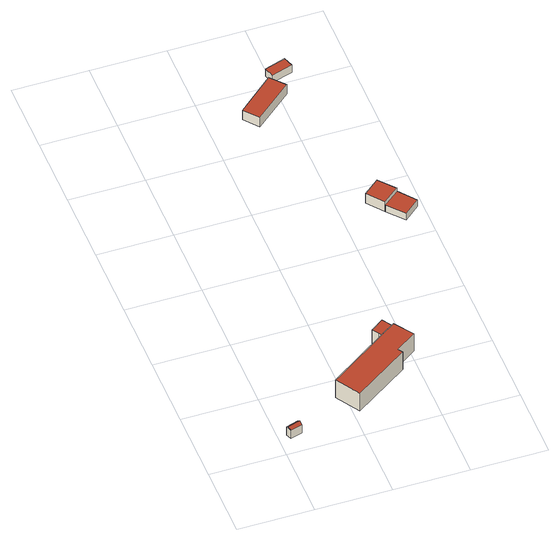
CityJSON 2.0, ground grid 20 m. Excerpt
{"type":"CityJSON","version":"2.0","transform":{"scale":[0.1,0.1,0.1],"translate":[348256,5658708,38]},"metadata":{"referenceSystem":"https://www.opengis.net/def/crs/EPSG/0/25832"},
"CityObjects":{
"building1":{"type":"Building","attributes":{"Geometrietyp2DReferenz":"3000","Gemeindeschluessel":"05315000","function":"31001_2073","roofType":"3100","measuredHeight":3.44},"address":[{"country":"Germany","locality":"Köln","thoroughfareNumber":"4","thoroughfareName":"Hackenbroicher Str."}],"geometry":[{"type":"Solid","lod":"2","boundaries":[[[[0,1,2,3]],[[4,5,1,0]],[[6,7,5,4]],[[3,2,7,6]],[[0,8,4]],[[6,9,3]],[[3,9,8,0]],[[4,8,9,6]],[[1,5,7,2]]]],"semantics":{"surfaces":[{"type":"WallSurface"},{"type":"RoofSurface"},{"type":"GroundSurface"}],"values":[[0,0,0,0,0,0,1,1,2]]}}]},
"building2":{"type":"Building","attributes":{"Geometrietyp2DReferenz":"3000","Gemeindeschluessel":"05315000","function":"31001_2610","roofType":"1000","measuredHeight":5.92,"storeysAboveGround":1},"address":[{"country":"Germany","locality":"Köln","thoroughfareNumber":"4","thoroughfareName":"Hackenbroicher Str."}],"geometry":[{"type":"Solid","lod":"2","boundaries":[[[[10,11,12,13]],[[14,15,11,10]],[[16,17,15,14]],[[18,19,17,16]],[[20,21,19,18]],[[22,23,21,20]],[[13,12,23,22]],[[20,18,16,14,10,13,22]],[[11,15,17,19,21,23,12]]]],"semantics":{"surfaces":[{"type":"WallSurface"},{"type":"RoofSurface"},{"type":"GroundSurface"}],"values":[[0,0,0,0,0,0,0,1,2]]}}]},
"building3":{"type":"Building","attributes":{"Geometrietyp2DReferenz":"3000","Gemeindeschluessel":"05315000","function":"31001_2000","roofType":"1000","measuredHeight":8.69},"address":[{"country":"Germany","locality":"Köln","thoroughfareNumber":"4","thoroughfareName":"Hackenbroicher Str."}],"geometry":[{"type":"Solid","lod":"2","boundaries":[[[[24,25,26,27]],[[28,29,25,24]],[[30,31,29,28]],[[32,33,31,30]],[[34,35,33,32]],[[27,26,35,34]],[[32,30,28,24,27,34]],[[25,29,31,33,35,26]]]],"semantics":{"surfaces":[{"type":"WallSurface"},{"type":"RoofSurface"},{"type":"GroundSurface"}],"values":[[0,0,0,0,0,0,1,2]]}}]},
"building4":{"type":"Building","attributes":{"Geometrietyp2DReferenz":"3000","Gemeindeschluessel":"05315000","function":"31001_2520","roofType":"1000","measuredHeight":3.17},"address":[{"country":"Germany","locality":"Köln","thoroughfareNumber":"1","thoroughfareName":"Hackenbroicher Str."}],"geometry":[{"type":"Solid","lod":"2","boundaries":[[[[36,37,38,39]],[[40,41,37,36]],[[42,43,41,40]],[[39,38,43,42]],[[40,36,39,42]],[[37,41,43,38]]]],"semantics":{"surfaces":[{"type":"WallSurface"},{"type":"RoofSurface"},{"type":"GroundSurface"}],"values":[[0,0,0,0,1,2]]}}]},
"building5":{"type":"Building","attributes":{"Geometrietyp2DReferenz":"3000","Gemeindeschluessel":"05315000","function":"51009_1611","roofType":"1000","measuredHeight":3.21},"geometry":[{"type":"Solid","lod":"2","boundaries":[[[[44,45,46,47]],[[48,49,45,44]],[[50,51,49,48]],[[47,46,51,50]],[[48,44,47,50]],[[45,49,51,46]]]],"semantics":{"surfaces":[{"type":"WallSurface"},{"type":"RoofSurface"},{"type":"GroundSurface"}],"values":[[0,0,0,0,1,2]]}}]},
"building6":{"type":"Building","attributes":{"Geometrietyp2DReferenz":"3000","Gemeindeschluessel":"05315000","function":"31001_2463","roofType":"1000","measuredHeight":2.22,"storeysAboveGround":1},"address":[{"country":"Germany","locality":"Köln","thoroughfareNumber":"2","thoroughfareName":"Hackenbroicher Str."}],"geometry":[{"type":"Solid","lod":"2","boundaries":[[[[52,53,45,54]],[[55,56,53,52]],[[57,58,56,55]],[[59,49,58,57]],[[54,45,49,59]],[[57,55,52,54,59]],[[53,56,58,49,45]]]],"semantics":{"surfaces":[{"type":"WallSurface"},{"type":"RoofSurface"},{"type":"GroundSurface"}],"values":[[0,0,0,0,0,1,2]]}}]},
"building7":{"type":"Building","attributes":{"Geometrietyp2DReferenz":"3000","Gemeindeschluessel":"05315000","function":"31001_2512","roofType":"1000","measuredHeight":2.4},"address":[{"country":"Germany","locality":"Köln","thoroughfareNumber":"1","thoroughfareName":"Hackenbroicher Str."}],"geometry":[{"type":"Solid","lod":"2","boundaries":[[[[60,61,62,63]],[[64,65,61,60]],[[66,67,65,64]],[[63,62,67,66]],[[64,60,63,66]],[[61,65,67,62]]]],"semantics":{"surfaces":[{"type":"WallSurface"},{"type":"RoofSurface"},{"type":"GroundSurface"}],"values":[[0,0,0,0,1,2]]}}]}
},
"vertices":[
[10,0,88],[10,0,61],[42,10,61],[42,10,88],[5,16,88],[5,16,61],[37,26,88],[37,26,61],[7,8,95],[40,18,95],
[362,245,105],[362,245,46],[327,221,46],[327,221,105],[397,195,105],[397,195,46],[342,158,105],[342,158,46],[350,146,105],[350,146,46],[205,47,105],[205,47,46],[165,110,105],[165,110,46],
[354,257,97],[354,257,10],[343,274,10],[343,274,97],[362,245,97],[362,245,10],[327,221,97],[327,221,10],[320,233,97],[320,233,10],[308,249,97],[308,249,10],
[403,1114,93],[403,1114,61],[370,1152,61],[370,1152,93],[304,1030,93],[304,1030,61],[272,1068,93],[272,1068,61],
[531,687,96],[531,687,64],[495,730,64],[495,730,96],[487,652,96],[487,652,64],[453,695,96],[453,695,64],
[567,642,86],[567,642,64],[531,687,86],[526,607,86],[526,607,64],[489,650,86],[489,650,64],[487,652,86],
[440,1180,85],[440,1180,61],[431,1207,61],[431,1207,85],[384,1163,85],[384,1163,61],[376,1190,85],[376,1190,61]
]}
